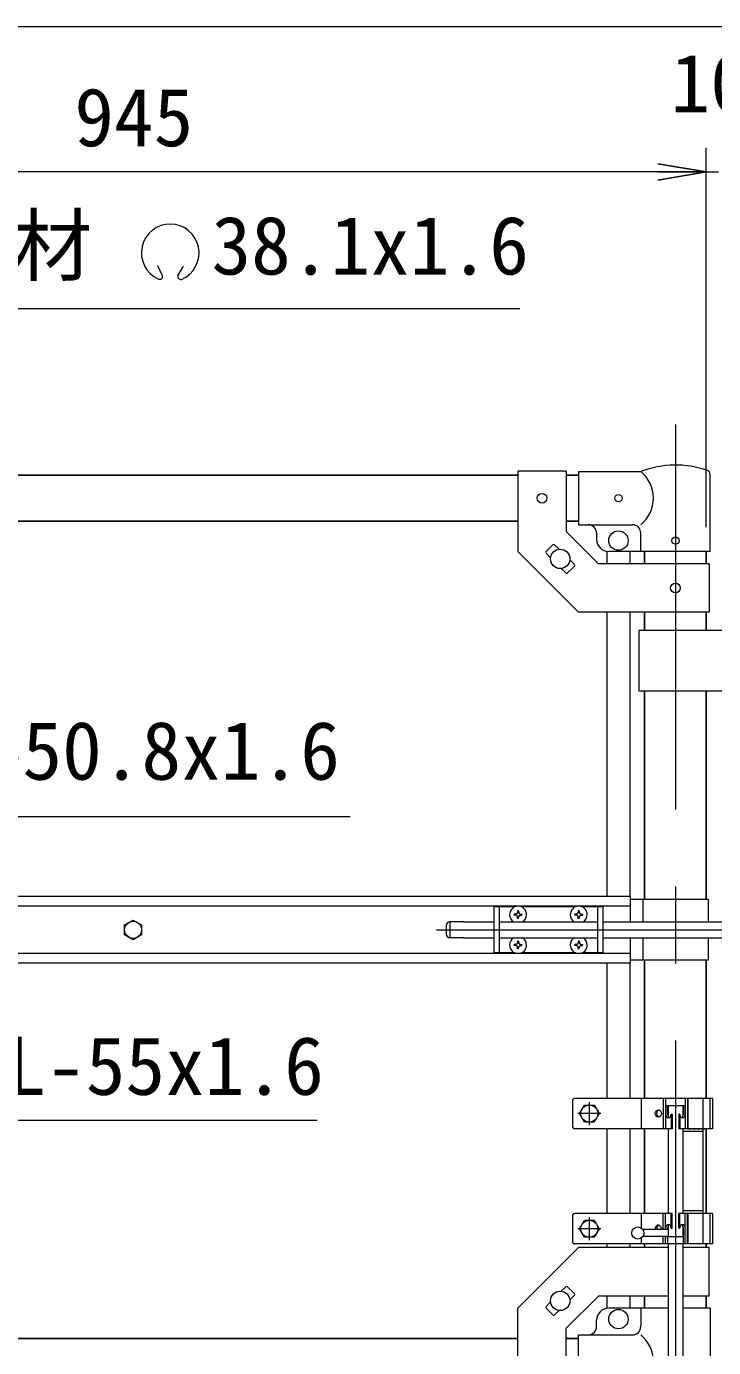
# Model space of a CAD drawing. Units: millimetres, scale not verified. Extents: x -4200 to 4200, y -2970 to 2970.
# Drawn here: x 677 to 1243, y -458 to 632 of the extents above; entities that cross this region are included whole.
import ezdxf
from ezdxf.enums import TextEntityAlignment as Align

# ---------------------------------------------------------------- set-up
doc = ezdxf.new("R2010")
doc.units = ezdxf.units.MM
doc.header["$LTSCALE"] = 10
doc.linetypes.add('USER1', pattern=[50.8, 31.75, -6.35, 6.35, -6.35])
doc.linetypes.add('USER2', pattern=[0.375, 0.25, -0.125])
for name, color, linetype, lineweight in [('0-0_D-STR3', 3, 'Continuous', 13), ('0-1_D-BMK', 2, 'USER1', 13), ('0-3_D-STR1', 1, 'Continuous', 25), ('0-7_D-STR-DIM', 7, 'Continuous', 13), ('0-B_D-STR-TXT', 7, 'Continuous', 13)]:
    doc.layers.add(name, color=color, linetype=linetype, lineweight=lineweight)
doc.layers.add('0-8_0', color=7, linetype='Continuous')
doc.styles.add('ＭＳ ゴシック', font='')
doc.styles.get('ＭＳ ゴシック').set_extended_font_data('MS Gothic')

# ---------------------------------------------------------------- blocks, each defined once
blk = doc.blocks.new('_Open')
at = {"layer": '0-8_0'}
blk.add_line((-10, 1.667), (0, 0), dxfattribs=at)
blk.add_lwpolyline([(-10, -1.667), (0, 0), (-10, 0)], dxfattribs=at)

msp = doc.modelspace()

# ---------------------------------------------------------------- linework, layer by layer
at = {"layer": '0-0_D-STR3'}
for p, q in [((1081.91, 264.79), (1081.91, 198.54)), ((1121.91, 264.79), (1081.91, 264.79)), ((1121.91, 264.79), (1121.91, 215.11)), ((1131.91, 264.59), (1183.36, 264.59)), ((1131.91, 264.59), (1131.91, 220.59)), ((1240.46, 198.59), (1240.46, 262.29)), ((1131.91, 220.59), (1176.36, 220.59)), ((1148.48, 188.54), (1121.91, 215.11)), ((1146.91, 213.59), (1146.91, 208.59)), ((1183.36, 198.59), (1183.36, 213.59)), ((1110.9, 204.21), (1105.24, 198.55)), ((1108.96, 193.42), (1105.24, 197.14)), ((1116.03, 200.5), (1112.32, 204.21)), ((1155.41, 198.59), (1155.41, 188.54)), ((1183.36, 198.59), (1156.91, 198.59)), ((1174.41, 198.59), (1174.41, 188.54)), ((1240.46, 198.59), (1183.36, 198.59)), ((1128.58, 186.53), (1122.92, 180.88)), ((1128.58, 187.95), (1124.86, 191.66)), ((1239.61, 188.54), (1148.48, 188.54)), ((1239.61, 188.54), (1239.61, 148.54)), ((1121.51, 180.88), (1117.79, 184.59)), ((1155.41, 148.54), (1155.41, -85.91)), ((1174.41, 148.54), (1174.41, -85.91)), ((1301.71, 133.54), (1181.71, 133.54)), ((1181.71, 133.54), (1181.71, 83.54)), ((1301.71, 83.54), (1181.71, 83.54)), ((1174.81, -85.91), (354.81, -85.91)), ((1174.81, -106.91), (1174.81, -85.91)), ((1174.81, -93.91), (354.81, -93.91)), ((1062.16, -94.41), (1062.16, -132.41)), ((1079.56, -94.41), (1062.16, -94.41)), ((1066.66, -94.41), (1066.66, -132.41)), ((1081.77, -97.76), (1081.74, -99.05)), ((1082.56, -97.76), (1081.77, -97.76)), ((1082.56, -97.76), (1082.58, -99.05)), ((1129.56, -94.41), (1084.76, -94.41)), ((1131.77, -97.76), (1131.74, -99.05)), ((1132.56, -97.76), (1131.77, -97.76)), ((1132.56, -97.76), (1132.58, -99.05)), ((1152.16, -94.41), (1134.76, -94.41)), ((1147.66, -94.41), (1147.66, -132.41)), ((1152.16, -94.41), (1152.16, -132.41)), ((1238.91, -88.41), (1174.81, -88.41)), ((1184.91, -88.41), (1184.91, -106.91)), ((1238.91, -88.41), (1238.91, -106.91)), ((1037.41, -106.91), (1025.96, -106.91)), ((1025.96, -106.91), (1025.96, -119.91)), ((1037.26, -106.91), (1062.16, -106.91)), ((1066.66, -106.91), (1147.66, -106.91)), ((1079.01, -101.3), (1079.01, -100.91)), ((1080.31, -101.32), (1079.01, -101.3)), ((1081.77, -104.06), (1081.74, -102.76)), ((1082.56, -104.06), (1081.77, -104.06)), ((1082.56, -104.06), (1082.58, -102.76)), ((1084.01, -100.49), (1085.31, -100.51)), ((1085.31, -100.51), (1085.31, -100.91)), ((1130.31, -100.49), (1129.01, -100.51)), ((1129.01, -100.51), (1129.01, -100.91)), ((1131.77, -104.06), (1131.74, -102.76)), ((1132.56, -104.06), (1131.77, -104.06)), ((1132.56, -104.06), (1132.58, -102.76)), ((1134.01, -101.32), (1135.31, -101.3)), ((1135.31, -101.3), (1135.31, -100.91)), ((1152.16, -106.91), (1332.96, -106.91)), ((1022.96, -109.91), (1022.96, -116.91)), ((1037.41, -119.91), (1025.96, -119.91)), ((1037.26, -119.91), (1062.16, -119.91)), ((1066.66, -119.91), (1147.66, -119.91)), ((1079.01, -126.3), (1079.01, -125.91)), ((1080.31, -126.32), (1079.01, -126.3)), ((1081.77, -122.76), (1081.74, -124.05)), ((1081.77, -129.06), (1081.74, -127.76)), ((1082.56, -122.76), (1081.77, -122.76)), ((1082.56, -129.06), (1081.77, -129.06)), ((1082.56, -122.76), (1082.58, -124.05)), ((1082.56, -129.06), (1082.58, -127.76)), ((1084.01, -125.49), (1085.31, -125.51)), ((1084.01, -126.32), (1085.31, -126.3)), ((1085.31, -125.51), (1085.31, -125.91)), ((1085.31, -126.3), (1085.31, -125.91)), ((1130.31, -125.49), (1129.01, -125.51)), ((1129.01, -125.51), (1129.01, -125.91)), ((1131.77, -122.76), (1131.74, -124.05)), ((1131.77, -129.06), (1131.74, -127.76)), ((1132.56, -122.76), (1131.77, -122.76)), ((1132.56, -129.06), (1131.77, -129.06)), ((1132.56, -122.76), (1132.58, -124.05)), ((1132.56, -129.06), (1132.58, -127.76)), ((1134.01, -125.49), (1135.31, -125.51)), ((1134.01, -126.32), (1135.31, -126.3)), ((1135.31, -125.51), (1135.31, -125.91)), ((1135.31, -126.3), (1135.31, -125.91)), ((1152.16, -119.91), (1332.96, -119.91)), ((1174.81, -140.91), (1174.81, -119.91)), ((1184.91, -119.91), (1184.91, -138.41)), ((1238.91, -119.91), (1238.91, -138.41)), ((1174.81, -132.91), (354.81, -132.91)), ((1174.81, -140.91), (354.81, -140.91)), ((1079.56, -132.41), (1062.16, -132.41)), ((1129.56, -132.41), (1084.76, -132.41)), ((1152.16, -132.41), (1134.76, -132.41)), ((1155.41, -140.91), (1155.41, -252.41)), ((1174.41, -140.91), (1174.41, -252.41)), ((1238.91, -138.41), (1174.81, -138.41)), ((1126.91, -254.41), (1126.91, -275.41)), ((1242.51, -252.41), (1128.91, -252.41)), ((1183.61, -252.41), (1183.61, -277.41)), ((1201.91, -252.41), (1201.91, -277.41)), ((1203.81, -252.41), (1203.81, -277.41)), ((1220.01, -258.41), (1203.81, -258.41)), ((1205.41, -265.41), (1205.41, -258.41)), ((1205.91, -258.41), (1205.91, -267.42)), ((1217.91, -258.41), (1217.91, -267.42)), ((1218.41, -258.41), (1218.41, -265.41)), ((1220.01, -252.41), (1220.01, -277.41)), ((1221.91, -252.41), (1221.91, -277.41)), ((1222.15, -252.41), (1222.15, -277.41)), ((1234.61, -252.41), (1234.61, -372.41)), ((1240.21, -252.41), (1240.21, -277.41)), ((1242.51, -252.41), (1242.51, -277.41)), ((1208.41, -265.41), (1208.41, -277.41)), ((1208.41, -265.41), (1209.1, -265.41)), ((1209.1, -265.41), (1209.1, -277.41)), ((1214.72, -265.41), (1214.72, -277.41)), ((1215.41, -265.41), (1214.72, -265.41)), ((1215.41, -265.41), (1215.41, -277.41)), ((1209.1, -277.41), (1128.91, -277.41)), ((1155.41, -277.41), (1155.41, -347.41)), ((1174.41, -277.41), (1174.41, -347.41)), ((1205.91, -277.41), (1205.91, -347.41)), ((1242.51, -277.41), (1214.72, -277.41)), ((1217.91, -277.41), (1217.91, -347.41)), ((1234.61, -279.71), (1217.91, -279.71)), ((1209.1, -347.41), (1128.91, -347.41)), ((1183.61, -347.41), (1183.61, -359.2)), ((1201.91, -360.41), (1201.91, -347.41)), ((1203.81, -360.41), (1203.81, -347.41)), ((1208.41, -359.41), (1208.41, -347.41)), ((1209.1, -359.41), (1209.1, -347.41)), ((1242.51, -347.41), (1214.72, -347.41)), ((1214.72, -359.41), (1214.72, -347.41)), ((1215.41, -359.41), (1215.41, -347.41)), ((1234.61, -345.11), (1217.91, -345.11)), ((1220.01, -372.41), (1220.01, -347.41)), ((1221.91, -372.41), (1221.91, -347.41)), ((1222.15, -347.41), (1222.15, -372.41)), ((1240.21, -347.41), (1240.21, -372.41)), ((1242.51, -347.41), (1242.51, -372.41)), ((1126.91, -349.41), (1126.91, -370.41)), ((1205.41, -359.41), (1205.41, -360.41)), ((1205.91, -357.39), (1205.91, -366.41)), ((1208.41, -359.41), (1209.1, -359.41)), ((1215.41, -359.41), (1214.72, -359.41)), ((1217.91, -357.39), (1217.91, -366.41)), ((1218.41, -372.41), (1218.41, -359.41)), ((1183.61, -367.61), (1183.61, -372.41)), ((1205.91, -360.41), (1184.91, -360.41)), ((1205.91, -366.41), (1184.91, -366.41)), ((1201.91, -372.41), (1201.91, -366.41)), ((1205.91, -366.41), (1203.81, -366.41)), ((1203.81, -372.41), (1203.81, -366.41)), ((1203.81, -366.41), (1218.41, -366.41)), ((1205.41, -366.41), (1205.41, -372.41)), ((1242.51, -372.41), (1128.91, -372.41)), ((1155.41, -372.41), (1155.41, -375.36)), ((1174.41, -372.41), (1174.41, -375.36)), ((1205.91, -372.41), (1205.91, -621.41)), ((1217.91, -372.41), (1217.91, -621.41)), ((1239.61, -375.36), (1217.91, -375.36)), ((1239.61, -415.36), (1239.61, -375.36)), ((1121.51, -407.69), (1117.79, -411.4)), ((1128.58, -413.35), (1122.92, -407.69)), ((1108.96, -420.24), (1105.24, -423.95)), ((1148.48, -415.36), (1121.91, -441.92)), ((1128.58, -414.76), (1124.86, -418.48)), ((1205.91, -415.36), (1148.48, -415.36)), ((1155.41, -415.36), (1155.41, -425.41)), ((1174.41, -415.36), (1174.41, -425.41)), ((1239.61, -415.36), (1217.91, -415.36)), ((1081.91, -491.61), (1081.91, -425.36)), ((1110.9, -431.02), (1105.24, -425.37)), ((1116.03, -427.31), (1112.32, -431.02)), ((1146.91, -440.41), (1146.91, -435.41)), ((1183.36, -425.41), (1183.36, -440.41)), ((1240.46, -425.41), (1217.91, -425.41)), ((1240.46, -425.41), (1240.46, -489.1)), ((1121.91, -491.61), (1121.91, -441.92)), ((1131.91, -447.41), (1176.36, -447.41)), ((1131.91, -491.41), (1131.91, -447.41))]:
    msp.add_line(p, q, dxfattribs=at)
at = {"layer": '0-0_D-STR3', "linetype": 'USER2'}
msp.add_line((1222.15, -277.41), (1236.15, -277.41), dxfattribs=at)
at = {"layer": '0-0_D-STR3'}
for points in [[(1239.61, 148.54), (1131.91, 148.54), (1081.91, 198.54)], [(1080.31, -100.49), (1079.01, -100.51), (1079.01, -100.91)], [(1084.01, -101.32), (1085.31, -101.3), (1085.31, -100.91)], [(1130.31, -101.32), (1129.01, -101.3), (1129.01, -100.91)], [(1134.01, -100.49), (1135.31, -100.51), (1135.31, -100.91)], [(1080.31, -125.49), (1079.01, -125.51), (1079.01, -125.91)], [(1130.31, -126.32), (1129.01, -126.3), (1129.01, -125.91)], [(1205.91, -375.36), (1131.91, -375.36), (1081.91, -425.36)], [(1205.91, -425.41), (1183.36, -425.41), (1156.91, -425.41)]]:
    msp.add_lwpolyline(points, dxfattribs=at)
for points in [[(764.81, -105.31), (771.83, -109.36), (771.83, -117.46), (764.81, -121.51), (757.8, -117.46), (757.8, -109.36)], [(1144.96, -257.89), (1149.01, -264.91), (1144.96, -271.92), (1136.86, -271.92), (1132.81, -264.91), (1136.86, -257.89)], [(1144.96, -352.89), (1149.01, -359.91), (1144.96, -366.92), (1136.86, -366.92), (1132.81, -359.91), (1136.86, -352.89)]]:
    msp.add_lwpolyline(points, close=True, dxfattribs=at)
for centre, radius in [((1101.91, 242.54), 4), ((1164.91, 242.59), 3), ((1164.91, 207.59), 8), ((1211.91, 207.59), 3), ((1116.91, 192.54), 8), ((1211.91, 168.54), 4), ((764.81, -113.41), 7.03), ((1140.91, -264.91), 7.03), ((1140.91, -359.91), 7.03), ((1180.91, -363.41), 5), ((1116.91, -419.36), 8), ((1164.91, -434.41), 8)]:
    msp.add_circle(centre, radius, dxfattribs=at)
for centre, radius, start, end in [((1211.91, 189.86), 80, 70.77949, 110.9084), ((1165.17, 242.59), 28.55, 309.59418, 50.40582), ((1237.16, 262.29), 3.3, 0, 70.77949), ((1139.91, 213.59), 7, 0, 90), ((1176.36, 213.59), 7, 0, 90), ((1156.91, 208.59), 10, 180, 270), ((1105.95, 197.85), 1, 135, 225), ((1111.61, 203.5), 1, 45, 135), ((1127.87, 187.24), 1, 315, 45), ((1122.21, 181.58), 1, 225, 315), ((1082.16, -100.91), 7, 0, 180), ((1132.16, -100.91), 7, 0, 180), ((1025.96, -109.91), 3, 90, 180), ((1082.16, -100.91), 7, 180, 238.99728), ((1080.26, -99), 1.49, 270, 0), ((1080.26, -102.81), 1.49, 0, 90), ((1084.07, -99), 1.49, 180, 270), ((1084.07, -102.81), 1.49, 90, 180), ((1082.16, -100.91), 7, 301.00272, 0), ((1132.16, -100.91), 7, 180, 238.99728), ((1130.26, -99), 1.49, 270, 0), ((1130.26, -102.81), 1.49, 0, 90), ((1134.07, -99), 1.49, 180, 270), ((1134.07, -102.81), 1.49, 90, 180), ((1132.16, -100.91), 7, 301.00272, 0), ((1025.96, -116.91), 3, 180, 270), ((1082.16, -125.91), 7, 121.00272, 180), ((1082.16, -125.91), 7, 180, 0), ((1080.26, -124), 1.49, 270, 0), ((1080.26, -127.81), 1.49, 0, 90), ((1084.07, -124), 1.49, 180, 270), ((1084.07, -127.81), 1.49, 90, 180), ((1082.16, -125.91), 7, 0, 58.99728), ((1132.16, -125.91), 7, 121.00272, 180), ((1132.16, -125.91), 7, 180, 0), ((1130.26, -124), 1.49, 270, 0), ((1130.26, -127.81), 1.49, 0, 90), ((1134.07, -124), 1.49, 180, 270), ((1134.07, -127.81), 1.49, 90, 180), ((1132.16, -125.91), 7, 0, 58.99728), ((1128.91, -254.41), 2, 90, 180), ((1128.91, -275.41), 2, 180, 270), ((1128.91, -349.41), 2, 90, 180), ((1128.91, -370.41), 2, 180, 270), ((1122.21, -408.4), 1, 45, 135), ((1127.87, -414.05), 1, 315, 45), ((1105.95, -424.66), 1, 135, 225), ((1111.61, -430.32), 1, 225, 315), ((1156.91, -435.41), 10, 90, 180), ((1139.91, -440.41), 7, 270, 0), ((1176.36, -440.41), 7, 270, 0), ((1165.17, -469.41), 28.55, 309.59418, 50.40582)]:
    msp.add_arc(centre, radius, start, end, dxfattribs=at)
msp.add_ellipse((1197.76, -264.91), major_axis=(0, 3), ratio=0.839449, dxfattribs=at)
for centre, major_axis, ratio, start_param, end_param in [((1198.92, -264.91), (0, -3), 0.839449, 3.3733968, 6.0513812), ((1206.11, -265.37), (0, -3), 0.766727, 4.7027468, 7.8414058), ((1207.26, -265.37), (0, -3), 0.615242, 4.7027468, 6.0032469), ((1217.71, -265.37), (0, -3), 0.766727, 4.7249648, 7.8636238), ((1216.57, -265.37), (0, -3), 0.615242, 0.2799384, 1.5804385), ((1197.76, -359.91), (0, -3), 0.839449, 1.4033482, 4.8798371), ((1198.92, -359.91), (0, -3), 0.839449, 3.3733968, 4.8798371), ((1206.11, -359.44), (0, 3), 0.766727, 4.7249648, 7.8636238), ((1207.26, -359.44), (0, 3), 0.615242, 0.2799384, 1.5804385), ((1217.71, -359.44), (0, 3), 0.766727, 4.7027468, 7.8414058), ((1216.57, -359.44), (0, 3), 0.615242, 4.7027468, 6.0032469)]:
    msp.add_ellipse(centre, major_axis=major_axis, ratio=ratio, start_param=start_param, end_param=end_param, dxfattribs=at)
at = {"layer": '0-1_D-BMK'}
for p, q in [((1211.91, 303.33), (1211.91, -535.07)), ((1014.84, -113.41), (1639.29, -113.41)), ((1140.91, -255.41), (1140.91, -274.41)), ((1150.41, -264.91), (1131.41, -264.91)), ((1140.91, -350.41), (1140.91, -369.41)), ((1150.41, -359.91), (1131.41, -359.91))]:
    msp.add_line(p, q, dxfattribs=at)
at = {"layer": '0-3_D-STR1'}
for p, q in [((447.71, 261.59), (1081.91, 261.59)), ((1121.91, 261.59), (1131.91, 261.59)), ((447.71, 223.59), (1081.91, 223.59)), ((1121.91, 223.59), (1131.91, 223.59)), ((1186.51, 198.59), (1186.51, 188.54)), ((1237.31, 198.59), (1237.31, 188.54)), ((1186.51, 148.54), (1186.51, 133.54)), ((1237.31, 148.54), (1237.31, 133.54)), ((1186.51, 83.54), (1186.51, -88.41)), ((1237.31, 83.54), (1237.31, -88.41)), ((1186.51, -138.41), (1186.51, -252.41)), ((1237.31, -138.41), (1237.31, -252.41)), ((1186.51, -277.41), (1186.51, -347.41)), ((1237.31, -277.41), (1237.31, -347.41)), ((1186.51, -372.41), (1186.51, -375.36)), ((1237.31, -372.41), (1237.31, -375.36)), ((1186.51, -415.36), (1186.51, -425.41)), ((1237.31, -415.36), (1237.31, -425.41)), ((447.71, -450.41), (1081.91, -450.41)), ((1121.91, -450.41), (1131.91, -450.41))]:
    msp.add_line(p, q, dxfattribs=at)
at = {"layer": '0-7_D-STR-DIM'}
for p, q in [((282.31, 631.59), (2202.31, 631.59)), ((1237.31, 218.59), (1237.31, 531.59)), ((1237.31, 218.59), (1237.31, 531.59)), ((1197.31, 511.59), (332.31, 511.59)), ((1197.31, 511.59), (1157.31, 511.59)), ((1237.31, 511.59), (1247.31, 511.59))]:
    msp.add_line(p, q, dxfattribs=at)
at = {"layer": '0-B_D-STR-TXT'}
for p, q in [((789.1, 425.98), (785.27, 434.18)), ((801.68, 425.97), (806.21, 433.81))]:
    msp.add_line(p, q, dxfattribs=at)
for points in [[(1083.64, 398.69), (547.44, 398.69), (492.88, 253.03)], [(943.7, -20.16), (522.87, -20.16), (325.72, -20.16)], [(916.45, -270.67), (575.17, -270.67), (534.66, -118.52)]]:
    msp.add_lwpolyline(points, dxfattribs=at)
for centre, radius, start, end in [((795.39, 444.86), 23.75, 292.92895, 245.65759), ((786.64, 425.52), 2.5, 245.55066, 10.6575), ((804.14, 425.51), 2.5, 169.34241, 276.63708)]:
    msp.add_arc(centre, radius, start, end, dxfattribs=at)

# ---------------------------------------------------------------- block references
at = {"layer": '0-7_D-STR-DIM', "xscale": 4, "yscale": 4}
msp.add_blockref('_Open', (1237.31, 511.59), dxfattribs=at)
msp.add_blockref('_Open', (1237.31, 511.59), dxfattribs=at)

# ---------------------------------------------------------------- texts
at = {"layer": '0-7_D-STR-DIM', "style": 'ＭＳ ゴシック'}
for s, p in [('10', (1207.91, 546.34)), ('945', (716.34, 518.34))]:
    msp.add_text(s, height=48.09, dxfattribs=at).set_placement(p, align=Align.BOTTOM_LEFT)
at = {"layer": '0-B_D-STR-TXT', "style": 'ＭＳ ゴシック'}
for s, p in [('枠材 \u300038.1x1.6', (599.88, 412.54)), ('枠材 φ50.8x1.6', (459.94, -4.02)), ('PL-55x1.6', (627.62, -263.92))]:
    msp.add_text(s, height=48.09, dxfattribs=at).set_placement(p, align=Align.BOTTOM_LEFT)

doc.saveas('drawing.dxf')
